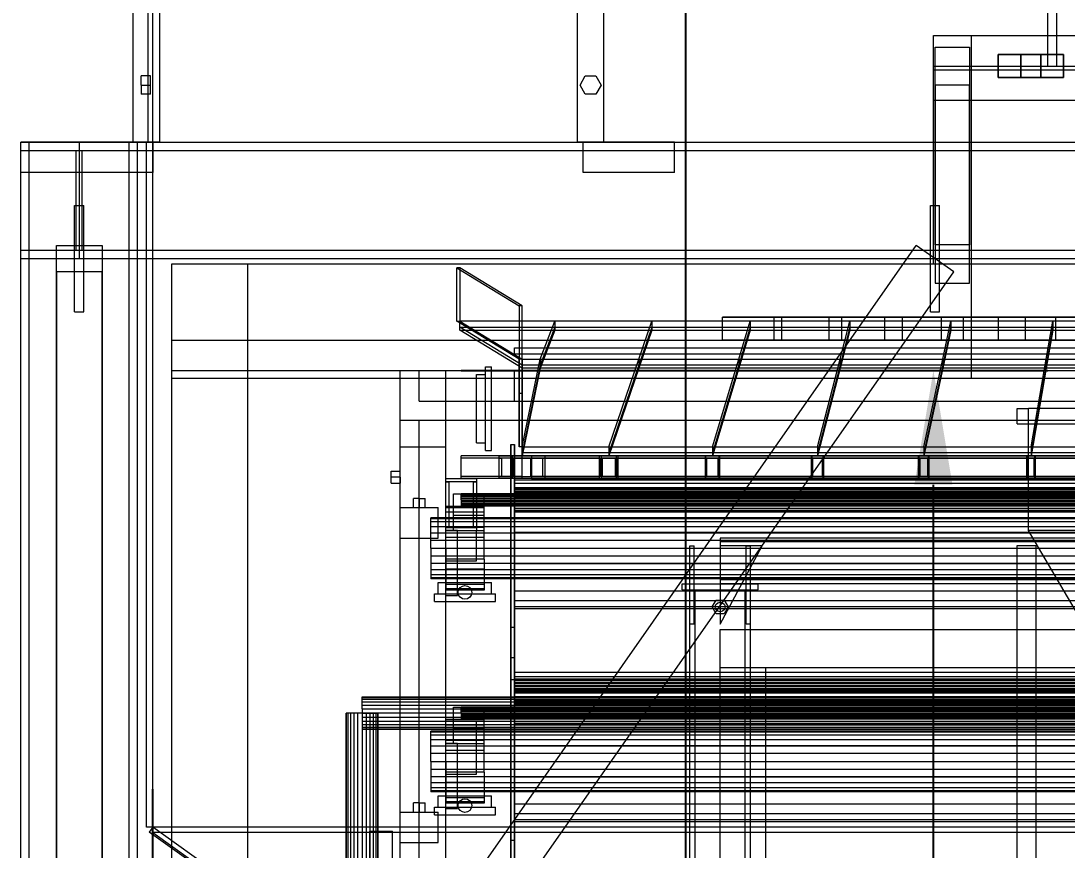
# Model space of a CAD drawing. Header units: millimetres. Extents: x -2500 to 58855, y -53268 to 6837.
# Drawn here: x -1898 to -525, y -33630 to -32541 of the extents above; entities that cross this region are included whole.
import ezdxf

# ---------------------------------------------------------------- set-up
doc = ezdxf.new("R2010")
doc.units = ezdxf.units.MM
for name, color, linetype, lineweight in [('COTAS_O', 1, 'Continuous', 0), ('COTAS_P', 1, 'Continuous', 0), ('frontal_C01', 7, 'Continuous', 0), ('frontal_mezcladora', 7, 'Continuous', 0), ('frontal_secador', 7, 'Continuous', 0), ('frontal_tolva', 7, 'Continuous', 0)]:
    doc.layers.add(name, color=color, linetype=linetype, lineweight=lineweight)
doc.dimstyles.new('R19_100', dxfattribs={"dimtxt": 250, "dimasz": 150, "dimexe": 150, "dimexo": 80, "dimgap": 100, "dimtad": 1, "dimtih": 1, "dimtoh": 1, "dimdsep": 46, "dimcen": 0.09, "dimadec": 0, "dimazin": 0, "dimtfac": 1, "dimtdec": 4, "dimtofl": 0, "dimtmove": 0, "dimatfit": 3, "dimfxl": 1, "dimtolj": 1, "dimtzin": 0, "dimarcsym": 0})

# ---------------------------------------------------------------- blocks, each defined once
blk = doc.blocks.new('*D38')
at = {"layer": 'COTAS_O', "color": 0, "lineweight": -2, "transparency": 16777216}
for p, q in [((-1645, -31700), (-875, -31700)), ((-1025, -34250), (-1025, -31850)), ((-1645, -34400), (-875, -34400))]:
    blk.add_line(p, q, dxfattribs=at)
at = {"layer": 'COTAS_O', "color": 0, "transparency": 16777216}
for points in [[(-1050, -31850), (-1000, -31850), (-1025, -31700)], [(-1050, -34250), (-1000, -34250), (-1025, -34400)]]:
    blk.add_solid(points, dxfattribs=at)
at = {"layer": 'Defpoints', "color": 0, "transparency": 16777216}
for p in [(-1725, -31700), (-1025, -31700), (-1725, -34400)]:
    blk.add_point(p, dxfattribs=at)
blk = doc.blocks.new('*D39')
at = {"layer": 'COTAS_O', "color": 0, "lineweight": -2, "transparency": 16777216}
for p, q in [((-1725, -34320), (-1725, -33550)), ((1725, -34320), (1725, -33550)), ((-1575, -33700), (1575, -33700))]:
    blk.add_line(p, q, dxfattribs=at)
at = {"layer": 'COTAS_O', "color": 0, "transparency": 16777216}
for points in [[(-1575, -33675), (-1575, -33725), (-1725, -33700)], [(1575, -33675), (1575, -33725), (1725, -33700)]]:
    blk.add_solid(points, dxfattribs=at)
at = {"layer": 'Defpoints', "color": 0, "transparency": 16777216}
for p in [(1725, -33700), (-1725, -34400), (1725, -34400)]:
    blk.add_point(p, dxfattribs=at)
blk = doc.blocks.new('*D46')
at = {"layer": 'COTAS_P', "color": 0, "lineweight": -2, "transparency": 16777216}
for p, q in [((-1320, -33000), (-550, -33000)), ((-700, -35850), (-700, -33150)), ((-1320, -36000), (-550, -36000))]:
    blk.add_line(p, q, dxfattribs=at)
at = {"layer": 'COTAS_P', "color": 0, "transparency": 16777216}
for points in [[(-725, -33150), (-675, -33150), (-700, -33000)], [(-725, -35850), (-675, -35850), (-700, -36000)]]:
    blk.add_solid(points, dxfattribs=at)
at = {"layer": 'Defpoints', "color": 0, "transparency": 16777216}
for p in [(-1400, -33000), (-700, -33000), (-1400, -36000)]:
    blk.add_point(p, dxfattribs=at)

msp = doc.modelspace()

# ---------------------------------------------------------------- linework, layer by layer
at = {"layer": 'frontal_C01'}
for p, q in [((-980, -33220.062), (-980, -33225.062)), ((980, -33220.062), (-980, -33220.062)), ((-1020, -33333.062), (-1020, -33230.062)), ((-1020, -33230.062), (-1014, -33230.062)), ((-1014, -33333.062), (-1014, -33230.062)), ((980, -33225.062), (-980, -33225.062)), ((-980, -33225.062), (-980, -33275.062)), ((-980, -33333.062), (-925, -33230.062)), ((-925, -33230.062), (-980, -33230.062)), ((-980, -33230.062), (-980, -33333.062)), ((-946, -33333.062), (-946, -33230.062)), ((-946, -33230.062), (-940, -33230.062)), ((-940, -33333.062), (-940, -33230.062)), ((-980, -33275.062), (-980, -33280.062)), ((980, -33275.062), (-980, -33275.062)), ((-1030, -33280.062), (-930, -33280.062)), ((-1030, -33288.062), (-1030, -33280.062)), ((-1030, -33288.062), (-930, -33288.062)), ((-1020, -33288.062), (-1013, -33288.062)), ((-1020, -35975), (-1020, -33288.062)), ((-1013, -35975), (-1013, -33288.062)), ((-1013, -33288.062), (-947, -33288.062)), ((980, -33280.062), (-980, -33280.062)), ((-947, -33288.062), (-940, -33288.062)), ((-947, -35975), (-947, -33288.062)), ((-940, -35975), (-940, -33288.062)), ((-930, -33288.062), (-930, -33280.062)), ((-990.4, -33310.562), (-985.2, -33301.555)), ((-985.543, -33307.362), (-983.2, -33305.019)), ((-985.2, -33301.555), (-974.8, -33301.555)), ((-983.2, -33305.019), (-980, -33304.162)), ((-980, -33304.162), (-976.8, -33305.019)), ((-976.8, -33305.019), (-974.457, -33307.362)), ((-974.8, -33301.555), (-969.6, -33310.562)), ((-985.2, -33319.568), (-990.4, -33310.562)), ((-986.4, -33310.562), (-985.543, -33307.362)), ((-985.543, -33313.762), (-986.4, -33310.562)), ((-983.2, -33316.104), (-985.543, -33313.762)), ((-974.8, -33319.568), (-985.2, -33319.568)), ((-980, -33316.962), (-983.2, -33316.104)), ((-976.8, -33316.104), (-980, -33316.962)), ((-974.457, -33313.762), (-976.8, -33316.104)), ((-969.6, -33310.562), (-974.8, -33319.568)), ((-974.457, -33307.362), (-973.6, -33310.562)), ((-973.6, -33310.562), (-974.457, -33313.762)), ((-1014, -33333.062), (-1020, -33333.062)), ((-940, -33333.062), (-946, -33333.062))]:
    msp.add_line(p, q, dxfattribs=at)
at = {"layer": 'frontal_mezcladora'}
for p, q in [((-590, -33050), (-575, -33050)), ((-590, -33070), (-590, -33050)), ((-575, -33210), (-575, -33050)), ((575, -33050), (-575, -33050)), ((-575, -33070), (-575, -33050)), ((-590, -33070), (-575, -33070)), ((-575, -33070), (575, -33070)), ((-300, -33680), (-575, -33210)), ((575, -33210), (-575, -33210)), ((-590, -33230), (-565, -33230)), ((-590, -33730), (-590, -33230)), ((-565, -33730), (-565, -33230)), ((-980, -33340), (-80, -33340)), ((-980, -33390), (-980, -33340)), ((-980, -33390), (-920, -33390)), ((-980, -35980), (-980, -33390)), ((-980, -33390), (-80, -33390)), ((-920, -35980), (-920, -33390)), ((-1450, -33429.522), (-1450, -33428.8)), ((-1450, -33428.8), (-160, -33428.8)), ((-1450, -33431.64), (-1450, -33429.522)), ((-1450, -33429.522), (-160, -33429.522)), ((-1450, -33435.009), (-1450, -33431.64)), ((-1450, -33431.64), (-160, -33431.64)), ((-1450, -33439.4), (-1450, -33435.009)), ((-1450, -33435.009), (-160, -33435.009)), ((-1450, -33444.513), (-1450, -33439.4)), ((-1450, -33439.4), (-160, -33439.4)), ((-1470.478, -33450), (-1471.2, -33450)), ((-1471.2, -34900), (-1471.2, -33450)), ((-1468.36, -33450), (-1470.478, -33450)), ((-1470.478, -34900), (-1470.478, -33450)), ((-1464.991, -33450), (-1468.36, -33450)), ((-1468.36, -34900), (-1468.36, -33450)), ((-1460.6, -33450), (-1464.991, -33450)), ((-1464.991, -34900), (-1464.991, -33450)), ((-1455.487, -33450), (-1460.6, -33450)), ((-1460.6, -34900), (-1460.6, -33450)), ((-1450, -33450), (-1455.487, -33450)), ((-1455.487, -34900), (-1455.487, -33450)), ((-1450, -33444.513), (-1450, -33450)), ((-1450, -33444.513), (-160, -33444.513)), ((-1450, -33450), (-1444.513, -33450)), ((-1450, -33450), (-1450, -34900)), ((-1450, -33450), (-1450, -33455.487)), ((-160, -33450), (-1450, -33450)), ((-1450, -33455.487), (-1450, -33460.6)), ((-1450, -33455.487), (-160, -33455.487)), ((-1444.513, -33450), (-1439.4, -33450)), ((-1444.513, -34900), (-1444.513, -33450)), ((-1439.4, -33450), (-1435.009, -33450)), ((-1439.4, -34900), (-1439.4, -33450)), ((-1435.009, -33450), (-1431.64, -33450)), ((-1435.009, -34900), (-1435.009, -33450)), ((-1431.64, -33450), (-1429.522, -33450)), ((-1431.64, -34900), (-1431.64, -33450)), ((-1429.522, -33450), (-1428.8, -33450)), ((-1429.522, -34900), (-1429.522, -33450)), ((-1428.8, -34900), (-1428.8, -33450)), ((-1450, -33460.6), (-1450, -33464.991)), ((-1450, -33460.6), (-160, -33460.6)), ((-1450, -33464.991), (-1450, -33468.36)), ((-1450, -33464.991), (-160, -33464.991)), ((-1450, -33468.36), (-1450, -33470.478)), ((-1450, -33468.36), (-160, -33468.36)), ((-1450, -33470.478), (-1450, -33471.2)), ((-1450, -33470.478), (-160, -33470.478)), ((-1450, -33471.2), (-160, -33471.2))]:
    msp.add_line(p, q, dxfattribs=at)
at = {"layer": 'frontal_secador'}
for p, q in [((-550, -32600), (-550, -32290)), ((-538, -32600), (-538, -32290)), ((-700, -32560), (-650, -32560)), ((-700, -32860), (-700, -32560)), ((-700, -32560), (-90, -32560)), ((-700, -32600), (-700, -32560)), ((-650, -32860), (-650, -32560)), ((-697.5, -32835), (-697.5, -32575)), ((-697.5, -32575), (-652.5, -32575)), ((-697.5, -32625), (-697.5, -32575)), ((-652.5, -32575), (-652.5, -32835)), ((-652.5, -32575), (-652.5, -32625)), ((-614.944, -32585), (-558.944, -32585)), ((-585.056, -32585), (-614.944, -32585)), ((-614.944, -32585), (-614.944, -32615)), ((-558.934, -32585), (-614.934, -32585)), ((-614.934, -32585), (-585.066, -32585)), ((-614.934, -32615), (-614.934, -32585)), ((-585.066, -32585), (-529.066, -32585)), ((-585.066, -32585), (-585.066, -32615)), ((-529.056, -32585), (-585.056, -32585)), ((-585.056, -32615), (-585.056, -32585)), ((-558.944, -32585), (-529.056, -32585)), ((-558.944, -32615), (-558.944, -32585)), ((-529.066, -32585), (-558.934, -32585)), ((-558.934, -32585), (-558.934, -32615)), ((-529.066, -32615), (-529.066, -32585)), ((-529.056, -32585), (-529.056, -32615)), ((-700, -32600), (-90, -32600)), ((-700, -32605), (-90, -32605)), ((-700, -32645), (-700, -32605)), ((-550, -32600), (-538, -32600)), ((-614.944, -32615), (-585.056, -32615)), ((-558.944, -32615), (-614.944, -32615)), ((-585.066, -32615), (-614.934, -32615)), ((-614.934, -32615), (-558.934, -32615)), ((-529.066, -32615), (-585.066, -32615)), ((-585.056, -32615), (-529.056, -32615)), ((-529.056, -32615), (-558.944, -32615)), ((-558.934, -32615), (-529.066, -32615)), ((-652.5, -32625), (-697.5, -32625)), ((-697.5, -32625), (-697.5, -32885)), ((-652.5, -32885), (-652.5, -32625)), ((-700, -32645), (-90, -32645)), ((-652.5, -32835), (-697.5, -32835)), ((-697.5, -32835), (-697.5, -32885)), ((-652.5, -32885), (-652.5, -32835)), ((-1700, -32860), (-1600, -32860)), ((-1700, -33010), (-1700, -32860)), ((-1700, -32860), (-650, -32860)), ((-1700, -32860), (1700, -32860)), ((-1600, -33010), (-1600, -32860)), ((-1325.902, -32865), (-1244, -32915)), ((-1325.902, -32935), (-1325.902, -32865)), ((-1321.902, -32865), (-1325.902, -32865)), ((-1240, -32915), (-1321.902, -32865)), ((-1321.902, -32865), (-1321.902, -32935)), ((-700, -32860), (-650, -32860)), ((-650, -33010), (-650, -32860)), ((-697.5, -32885), (-652.5, -32885)), ((-1244, -32915), (-1244, -32985)), ((-1240, -32915), (-1244, -32915)), ((-1244, -32915), (-1244, -33030)), ((-1240, -32985), (-1240, -32915)), ((-1240, -33030), (-1240, -32915)), ((-1244, -32985), (-1325.902, -32935)), ((-1325.902, -32935), (-1321.902, -32935)), ((-1321.902, -32935), (-1240, -32985)), ((-1196.99, -32935), (-1321.902, -32935)), ((-1321.902, -32943), (-1321.902, -32935)), ((-1216.124, -32985), (-1196.99, -32935)), ((-1196.99, -32935), (-1196.99, -32943)), ((-1069.8, -32935), (-1196.99, -32935)), ((-1086.901, -32985), (-1069.8, -32935)), ((-1069.8, -32935), (-1069.8, -32943)), ((-940.574, -32935), (-1069.8, -32935)), ((-909.502, -32930), (-976.931, -32930)), ((-976.931, -32930), (-899.074, -32930)), ((-976.931, -32960), (-976.931, -32930)), ((-955.609, -32985), (-940.574, -32935)), ((-940.574, -32935), (-940.574, -32943)), ((-809.557, -32935), (-940.574, -32935)), ((-837.019, -32930), (-909.502, -32930)), ((-909.502, -32930), (-909.502, -32960)), ((-899.074, -32930), (-837.019, -32930)), ((-899.074, -32960), (-899.074, -32930)), ((-899.074, -32930), (-820.297, -32930)), ((-837.019, -32960), (-837.019, -32930)), ((-763.679, -32930), (-837.019, -32930)), ((-822.497, -32985), (-809.557, -32935)), ((-820.297, -32930), (-763.679, -32930)), ((-820.297, -32960), (-820.297, -32930)), ((-820.297, -32930), (-740.68, -32930)), ((-809.557, -32935), (-809.557, -32943)), ((-676.998, -32935), (-809.557, -32935)), ((-763.679, -32960), (-763.679, -32930)), ((-689.557, -32930), (-763.679, -32930)), ((-740.68, -32930), (-689.557, -32930)), ((-740.68, -32960), (-740.68, -32930)), ((-740.68, -32930), (-660.304, -32930)), ((-689.557, -32960), (-689.557, -32930)), ((-614.729, -32930), (-689.557, -32930)), ((-687.82, -32985), (-676.998, -32935)), ((-676.998, -32935), (-676.998, -32943)), ((-543.152, -32935), (-676.998, -32935)), ((-660.304, -32930), (-614.729, -32930)), ((-660.304, -32960), (-660.304, -32930)), ((-660.304, -32930), (-579.253, -32930)), ((-614.729, -32960), (-614.729, -32930)), ((-539.272, -32930), (-614.729, -32930)), ((-579.253, -32930), (-539.272, -32930)), ((-579.253, -32960), (-579.253, -32930)), ((-579.253, -32930), (-497.608, -32930)), ((-551.834, -32985), (-543.152, -32935)), ((-543.152, -32935), (-543.152, -32943)), ((-408.271, -32935), (-543.152, -32935)), ((-539.272, -32960), (-539.272, -32930)), ((-463.263, -32930), (-539.272, -32930)), ((-1240, -32993), (-1321.902, -32943)), ((-1321.902, -32943), (-1196.99, -32943)), ((-1321.902, -32947), (-1321.902, -32943)), ((-1240, -32997), (-1321.902, -32947)), ((-1321.902, -32947), (-1196.99, -32947)), ((-1196.99, -32943), (-1216.124, -32993)), ((-1196.99, -32947), (-1216.124, -32997)), ((-1196.99, -32943), (-1196.99, -32947)), ((-1196.99, -32943), (-1069.8, -32943)), ((-1196.99, -32947), (-1069.8, -32947)), ((-1069.8, -32943), (-1086.901, -32993)), ((-1069.8, -32947), (-1086.901, -32997)), ((-1069.8, -32943), (-1069.8, -32947)), ((-1069.8, -32943), (-940.574, -32943)), ((-1069.8, -32947), (-940.574, -32947)), ((-940.574, -32943), (-955.609, -32993)), ((-940.574, -32947), (-955.609, -32997)), ((-940.574, -32943), (-940.574, -32947)), ((-940.574, -32943), (-809.557, -32943)), ((-940.574, -32947), (-809.557, -32947)), ((-809.557, -32943), (-822.497, -32993)), ((-809.557, -32947), (-822.497, -32997)), ((-809.557, -32943), (-809.557, -32947)), ((-809.557, -32943), (-676.998, -32943)), ((-809.557, -32947), (-676.998, -32947)), ((-676.998, -32943), (-687.82, -32993)), ((-676.998, -32947), (-687.82, -32997)), ((-676.998, -32943), (-676.998, -32947)), ((-676.998, -32943), (-543.152, -32943)), ((-676.998, -32947), (-543.152, -32947)), ((-543.152, -32943), (-551.834, -32993)), ((-543.152, -32947), (-551.834, -32997)), ((-543.152, -32943), (-543.152, -32947)), ((-543.152, -32943), (-408.271, -32943)), ((-543.152, -32947), (-408.271, -32947)), ((-1700, -32960), (1700, -32960)), ((-1700, -33000), (-1700, -32960)), ((-899.074, -32960), (-976.931, -32960)), ((-976.931, -32960), (-909.502, -32960)), ((-909.502, -32960), (-837.019, -32960)), ((-837.019, -32960), (-899.074, -32960)), ((-820.297, -32960), (-899.074, -32960)), ((-837.019, -32960), (-763.679, -32960)), ((-763.679, -32960), (-820.297, -32960)), ((-740.68, -32960), (-820.297, -32960)), ((-763.679, -32960), (-689.557, -32960)), ((-689.557, -32960), (-740.68, -32960)), ((-660.304, -32960), (-740.68, -32960)), ((-689.557, -32960), (-614.729, -32960)), ((-614.729, -32960), (-660.304, -32960)), ((-579.253, -32960), (-660.304, -32960)), ((-614.729, -32960), (-539.272, -32960)), ((-539.272, -32960), (-579.253, -32960)), ((-497.608, -32960), (-579.253, -32960)), ((-539.272, -32960), (-463.263, -32960)), ((-1250, -32970), (1250, -32970)), ((-1250, -32978), (-1250, -32970)), ((-1250, -32978), (1250, -32978)), ((-1240, -32985), (-1244, -32985)), ((-1244, -33100), (-1244, -32985)), ((-1240, -32985), (-1216.124, -32985)), ((-1240, -32985), (-1240, -32993)), ((-1240, -32985), (-1240, -33100)), ((-1240, -33100), (-1216.124, -32985)), ((-1216.124, -32985), (-1216.124, -32993)), ((-1216.124, -32985), (-1086.901, -32985)), ((-1126.233, -33100), (-1086.901, -32985)), ((-1086.901, -32985), (-1086.901, -32993)), ((-1086.901, -32985), (-955.609, -32985)), ((-990.19, -33100), (-955.609, -32985)), ((-955.609, -32985), (-955.609, -32993)), ((-955.609, -32985), (-822.497, -32985)), ((-852.262, -33100), (-822.497, -32985)), ((-822.497, -32985), (-822.497, -32993)), ((-822.497, -32985), (-687.82, -32985)), ((-712.711, -33100), (-687.82, -32985)), ((-687.82, -32985), (-687.82, -32993)), ((-687.82, -32985), (-551.834, -32985)), ((-571.804, -33100), (-551.834, -32985)), ((-551.834, -32985), (-551.834, -32993)), ((-551.834, -32985), (-414.797, -32985)), ((-1700, -33000), (1700, -33000)), ((-1400, -33000), (-1340, -33000)), ((-1400, -33100), (-1400, -33000)), ((-1375, -33000), (1375, -33000)), ((-1375, -33040), (-1375, -33000)), ((-1375, -33000), (-1250, -33000)), ((-1340, -33100), (-1340, -33000)), ((-1288, -32995), (-1280, -32995)), ((-1288, -33105), (-1288, -32995)), ((-1280, -33105), (-1280, -32995)), ((-1250, -33040), (-1250, -33000)), ((-1216.124, -32993), (-1240, -32993)), ((-1240, -32993), (-1240, -32997)), ((-1216.124, -32993), (-1240, -33108)), ((-1240, -33108), (-1240, -32993)), ((-1216.124, -32997), (-1240, -32997)), ((-1216.124, -32997), (-1240, -33112)), ((-1240, -33112), (-1240, -32997)), ((-1216.124, -32993), (-1216.124, -32997)), ((-1086.901, -32993), (-1216.124, -32993)), ((-1086.901, -32997), (-1216.124, -32997)), ((-1086.901, -32993), (-1126.233, -33108)), ((-1086.901, -32997), (-1126.233, -33112)), ((-1086.901, -32993), (-1086.901, -32997)), ((-955.609, -32993), (-1086.901, -32993)), ((-955.609, -32997), (-1086.901, -32997)), ((-955.609, -32993), (-990.19, -33108)), ((-955.609, -32997), (-990.19, -33112)), ((-955.609, -32993), (-955.609, -32997)), ((-822.497, -32993), (-955.609, -32993)), ((-822.497, -32997), (-955.609, -32997)), ((-822.497, -32993), (-852.262, -33108)), ((-822.497, -32997), (-852.262, -33112)), ((-822.497, -32993), (-822.497, -32997)), ((-687.82, -32993), (-822.497, -32993)), ((-687.82, -32997), (-822.497, -32997)), ((-687.82, -32993), (-712.711, -33108)), ((-687.82, -32997), (-712.711, -33112)), ((-687.82, -32993), (-687.82, -32997)), ((-551.834, -32993), (-687.82, -32993)), ((-551.834, -32997), (-687.82, -32997)), ((-551.834, -32993), (-571.804, -33108)), ((-551.834, -32997), (-571.804, -33112)), ((-551.834, -32993), (-551.834, -32997)), ((-414.797, -32993), (-551.834, -32993)), ((-414.797, -32997), (-551.834, -32997)), ((-1700, -33010), (-1600, -33010)), ((-1700, -35975), (-1700, -33010)), ((-1700, -33010), (-650, -33010)), ((-1700, -33010), (1700, -33010)), ((-1600, -35975), (-1600, -33010)), ((-1300, -33005), (-1288, -33005)), ((-1300, -33095), (-1300, -33005)), ((-1288, -33095), (-1288, -33005)), ((-1244, -33030), (-1244, -33100)), ((-1240, -33030), (-1244, -33030)), ((-1240, -33100), (-1240, -33030)), ((-1375, -33040), (1375, -33040)), ((-1375, -33040), (-1250, -33040)), ((-1400, -33065), (-1375, -33065)), ((-1400, -35335), (-1400, -33065)), ((-1375, -35335), (-1375, -33065)), ((-1375, -33065), (1375, -33065)), ((-1375, -34825), (-1375, -33065)), ((-1400, -33100), (-1340, -33100)), ((-1400, -35350), (-1400, -33100)), ((-1340, -35350), (-1340, -33100)), ((-1300, -33095), (-1288, -33095)), ((-1255, -33337), (-1255, -33097)), ((-1255, -33097), (-1255, -33166)), ((-1255, -33097), (-1250, -33097)), ((-1250, -33097), (-1250, -33337)), ((-1250, -33166), (-1250, -33097)), ((-1240, -33100), (-1244, -33100)), ((-1240, -33100), (-1240, -33108)), ((-1240, -33100), (-1126.233, -33100)), ((-1126.233, -33100), (-1126.233, -33108)), ((-1126.233, -33100), (-990.19, -33100)), ((-990.19, -33100), (-990.19, -33108)), ((-990.19, -33100), (-852.262, -33100)), ((-852.262, -33100), (-852.262, -33108)), ((-852.262, -33100), (-712.711, -33100)), ((-712.711, -33100), (-712.711, -33108)), ((-712.711, -33100), (-571.804, -33100)), ((-571.804, -33100), (-571.804, -33108)), ((-571.804, -33100), (-429.808, -33100)), ((-1320, -33115), (-1320, -33112)), ((-1240, -33112), (-1320, -33112)), ((-1288, -33105), (-1280, -33105)), ((-1270, -33115), (-1270, -33112)), ((-1270, -33112), (-1210, -33112)), ((-1252.485, -33115), (-1252.485, -33112)), ((-1252.485, -33112), (-1227.515, -33112)), ((-1252.485, -33112), (-1138.719, -33112)), ((-1240, -33108), (-1240, -33112)), ((-1126.233, -33108), (-1240, -33108)), ((-1126.233, -33112), (-1240, -33112)), ((-1240, -33115), (-1240, -33112)), ((-1227.515, -33112), (-1227.515, -33115)), ((-1227.515, -33112), (-1113.748, -33112)), ((-1210, -33112), (-1210, -33115)), ((-1113.748, -33112), (-1138.719, -33112)), ((-1138.719, -33112), (-1138.719, -33115)), ((-1135.877, -33115), (-1135.877, -33112)), ((-1135.877, -33112), (-1116.59, -33112)), ((-1135.877, -33112), (-999.833, -33112)), ((-1126.233, -33108), (-1126.233, -33112)), ((-990.19, -33108), (-1126.233, -33108)), ((-990.19, -33112), (-1126.233, -33112)), ((-1116.59, -33112), (-1116.59, -33115)), ((-1116.59, -33112), (-980.547, -33112)), ((-1113.748, -33115), (-1113.748, -33112)), ((-980.547, -33112), (-999.833, -33112)), ((-999.833, -33112), (-999.833, -33115)), ((-998.585, -33115), (-998.585, -33112)), ((-998.585, -33112), (-981.795, -33112)), ((-998.585, -33112), (-860.657, -33112)), ((-990.19, -33108), (-990.19, -33112)), ((-852.262, -33108), (-990.19, -33108)), ((-852.262, -33112), (-990.19, -33112)), ((-981.795, -33112), (-981.795, -33115)), ((-981.795, -33112), (-843.867, -33112)), ((-980.547, -33115), (-980.547, -33112)), ((-843.867, -33112), (-860.657, -33112)), ((-860.657, -33112), (-860.657, -33115)), ((-859.392, -33115), (-859.392, -33112)), ((-859.392, -33112), (-845.131, -33112)), ((-859.392, -33112), (-719.842, -33112)), ((-852.262, -33108), (-852.262, -33112)), ((-712.711, -33108), (-852.262, -33108)), ((-712.711, -33112), (-852.262, -33112)), ((-845.131, -33112), (-845.131, -33115)), ((-845.131, -33112), (-705.58, -33112)), ((-843.867, -33115), (-843.867, -33112)), ((-705.58, -33112), (-719.842, -33112)), ((-719.842, -33112), (-719.842, -33115)), ((-718.564, -33115), (-718.564, -33112)), ((-718.564, -33112), (-706.858, -33112)), ((-718.564, -33112), (-577.656, -33112)), ((-712.711, -33108), (-712.711, -33112)), ((-571.804, -33108), (-712.711, -33108)), ((-571.804, -33112), (-712.711, -33112)), ((-706.858, -33112), (-706.858, -33115)), ((-706.858, -33112), (-565.951, -33112)), ((-705.58, -33115), (-705.58, -33112)), ((-565.951, -33112), (-577.656, -33112)), ((-577.656, -33112), (-577.656, -33115)), ((-576.367, -33115), (-576.367, -33112)), ((-576.367, -33112), (-567.24, -33112)), ((-576.367, -33112), (-434.372, -33112)), ((-571.804, -33108), (-571.804, -33112)), ((-429.808, -33108), (-571.804, -33108)), ((-429.808, -33112), (-571.804, -33112)), ((-567.24, -33112), (-567.24, -33115)), ((-567.24, -33112), (-425.244, -33112)), ((-565.951, -33115), (-565.951, -33112)), ((-1240, -33115), (-1320, -33115)), ((-1320, -33139), (-1320, -33115)), ((-1210, -33115), (-1270, -33115)), ((-1270, -33139), (-1270, -33115)), ((-1270, -33115), (-1267, -33115)), ((-1267, -33115), (-1267, -33139)), ((-1227.515, -33115), (-1252.485, -33115)), ((-1138.719, -33115), (-1252.485, -33115)), ((-1252.485, -33139), (-1252.485, -33115)), ((-1252.485, -33115), (-1251.237, -33115)), ((-1251.237, -33115), (-1251.237, -33139)), ((-1251.237, -33115), (-1137.47, -33115)), ((-1240, -33139), (-1240, -33115)), ((-1228.763, -33139), (-1228.763, -33115)), ((-1228.763, -33115), (-1227.515, -33115)), ((-1228.763, -33115), (-1114.997, -33115)), ((-1227.515, -33115), (-1113.748, -33115)), ((-1227.515, -33115), (-1227.515, -33139)), ((-1213, -33139), (-1213, -33115)), ((-1213, -33115), (-1210, -33115)), ((-1210, -33115), (-1210, -33139)), ((-1138.719, -33115), (-1113.748, -33115)), ((-1137.47, -33115), (-1138.719, -33115)), ((-1138.719, -33115), (-1138.719, -33139)), ((-1137.47, -33139), (-1137.47, -33115)), ((-1116.59, -33115), (-1135.877, -33115)), ((-999.833, -33115), (-1135.877, -33115)), ((-1135.877, -33139), (-1135.877, -33115)), ((-1135.877, -33115), (-1134.912, -33115)), ((-1134.912, -33115), (-1134.912, -33139)), ((-1134.912, -33115), (-998.869, -33115)), ((-1117.555, -33139), (-1117.555, -33115)), ((-1117.555, -33115), (-1116.59, -33115)), ((-1117.555, -33115), (-981.511, -33115)), ((-1116.59, -33115), (-980.547, -33115)), ((-1116.59, -33115), (-1116.59, -33139)), ((-1113.748, -33115), (-1114.997, -33115)), ((-1114.997, -33115), (-1114.997, -33139)), ((-1113.748, -33139), (-1113.748, -33115)), ((-999.833, -33115), (-980.547, -33115)), ((-998.869, -33115), (-999.833, -33115)), ((-999.833, -33115), (-999.833, -33139)), ((-998.869, -33139), (-998.869, -33115)), ((-981.795, -33115), (-998.585, -33115)), ((-860.657, -33115), (-998.585, -33115)), ((-998.585, -33139), (-998.585, -33115)), ((-998.585, -33115), (-997.745, -33115)), ((-997.745, -33115), (-997.745, -33139)), ((-997.745, -33115), (-859.817, -33115)), ((-982.635, -33139), (-982.635, -33115)), ((-982.635, -33115), (-981.795, -33115)), ((-982.635, -33115), (-844.706, -33115)), ((-981.795, -33115), (-843.867, -33115)), ((-981.795, -33115), (-981.795, -33139)), ((-980.547, -33115), (-981.511, -33115)), ((-981.511, -33115), (-981.511, -33139)), ((-980.547, -33139), (-980.547, -33115)), ((-860.657, -33115), (-843.867, -33115)), ((-859.817, -33115), (-860.657, -33115)), ((-860.657, -33115), (-860.657, -33139)), ((-859.817, -33139), (-859.817, -33115)), ((-845.131, -33115), (-859.392, -33115)), ((-719.842, -33115), (-859.392, -33115)), ((-859.392, -33139), (-859.392, -33115)), ((-859.392, -33115), (-858.679, -33115)), ((-858.679, -33115), (-858.679, -33139)), ((-858.679, -33115), (-719.129, -33115)), ((-845.844, -33139), (-845.844, -33115)), ((-845.844, -33115), (-845.131, -33115)), ((-845.844, -33115), (-706.293, -33115)), ((-845.131, -33115), (-705.58, -33115)), ((-845.131, -33115), (-845.131, -33139)), ((-843.867, -33115), (-844.706, -33115)), ((-844.706, -33115), (-844.706, -33139)), ((-843.867, -33139), (-843.867, -33115)), ((-719.842, -33115), (-705.58, -33115)), ((-719.129, -33115), (-719.842, -33115)), ((-719.842, -33115), (-719.842, -33139)), ((-719.129, -33139), (-719.129, -33115)), ((-706.858, -33115), (-718.564, -33115)), ((-577.656, -33115), (-718.564, -33115)), ((-718.564, -33139), (-718.564, -33115)), ((-718.564, -33115), (-717.978, -33115)), ((-717.978, -33115), (-717.978, -33139)), ((-717.978, -33115), (-577.071, -33115)), ((-707.444, -33139), (-707.444, -33115)), ((-707.444, -33115), (-706.858, -33115)), ((-707.444, -33115), (-566.536, -33115)), ((-706.858, -33115), (-565.951, -33115)), ((-706.858, -33115), (-706.858, -33139)), ((-705.58, -33115), (-706.293, -33115)), ((-706.293, -33115), (-706.293, -33139)), ((-705.58, -33139), (-705.58, -33115)), ((-577.656, -33115), (-565.951, -33115)), ((-577.071, -33115), (-577.656, -33115)), ((-577.656, -33115), (-577.656, -33139)), ((-577.071, -33139), (-577.071, -33115)), ((-567.24, -33115), (-576.367, -33115)), ((-434.372, -33115), (-576.367, -33115)), ((-576.367, -33139), (-576.367, -33115)), ((-576.367, -33115), (-575.911, -33115)), ((-575.911, -33115), (-575.911, -33139)), ((-575.911, -33115), (-433.915, -33115)), ((-567.696, -33139), (-567.696, -33115)), ((-567.696, -33115), (-567.24, -33115)), ((-567.696, -33115), (-425.701, -33115)), ((-567.24, -33115), (-425.244, -33115)), ((-567.24, -33115), (-567.24, -33139)), ((-565.951, -33115), (-566.536, -33115)), ((-566.536, -33115), (-566.536, -33139)), ((-565.951, -33139), (-565.951, -33115)), ((-1412, -33140), (-1412, -33132.206)), ((-1412, -33132.206), (-1400, -33132.206)), ((-1412, -33147.794), (-1412, -33140)), ((-1400, -33140), (-1412, -33140)), ((-1400, -33140), (-1400, -33132.206)), ((-1400, -33140), (-1400, -33147.794)), ((-1320, -33142), (-1320, -33139)), ((-1240, -33139), (-1320, -33139)), ((-1270, -33142), (-1270, -33139)), ((-1270, -33139), (-1210, -33139)), ((-1267, -33139), (-1270, -33139)), ((-1252.485, -33142), (-1252.485, -33139)), ((-1252.485, -33139), (-1227.515, -33139)), ((-1252.485, -33139), (-1138.719, -33139)), ((-1251.237, -33139), (-1252.485, -33139)), ((-1251.237, -33139), (-1137.47, -33139)), ((-1240, -33142), (-1240, -33139)), ((-1227.515, -33139), (-1228.763, -33139)), ((-1114.997, -33139), (-1228.763, -33139)), ((-1227.515, -33139), (-1227.515, -33142)), ((-1227.515, -33139), (-1113.748, -33139)), ((-1210, -33139), (-1213, -33139)), ((-1210, -33139), (-1210, -33142)), ((-1113.748, -33139), (-1138.719, -33139)), ((-1138.719, -33139), (-1138.719, -33142)), ((-1138.719, -33139), (-1137.47, -33139)), ((-1135.877, -33142), (-1135.877, -33139)), ((-1135.877, -33139), (-1116.59, -33139)), ((-1135.877, -33139), (-999.833, -33139)), ((-1134.912, -33139), (-1135.877, -33139)), ((-1134.912, -33139), (-998.869, -33139)), ((-1116.59, -33139), (-1117.555, -33139)), ((-981.511, -33139), (-1117.555, -33139)), ((-1116.59, -33139), (-1116.59, -33142)), ((-1116.59, -33139), (-980.547, -33139)), ((-1114.997, -33139), (-1113.748, -33139)), ((-1113.748, -33142), (-1113.748, -33139)), ((-980.547, -33139), (-999.833, -33139)), ((-999.833, -33139), (-999.833, -33142)), ((-999.833, -33139), (-998.869, -33139)), ((-998.585, -33142), (-998.585, -33139)), ((-998.585, -33139), (-981.795, -33139)), ((-998.585, -33139), (-860.657, -33139)), ((-997.745, -33139), (-998.585, -33139)), ((-997.745, -33139), (-859.817, -33139)), ((-981.795, -33139), (-982.635, -33139)), ((-844.706, -33139), (-982.635, -33139)), ((-981.795, -33139), (-981.795, -33142)), ((-981.795, -33139), (-843.867, -33139)), ((-981.511, -33139), (-980.547, -33139)), ((-980.547, -33142), (-980.547, -33139)), ((-843.867, -33139), (-860.657, -33139)), ((-860.657, -33139), (-860.657, -33142)), ((-860.657, -33139), (-859.817, -33139)), ((-859.392, -33142), (-859.392, -33139)), ((-859.392, -33139), (-845.131, -33139)), ((-859.392, -33139), (-719.842, -33139)), ((-858.679, -33139), (-859.392, -33139)), ((-858.679, -33139), (-719.129, -33139)), ((-845.131, -33139), (-845.844, -33139)), ((-706.293, -33139), (-845.844, -33139)), ((-845.131, -33139), (-845.131, -33142)), ((-845.131, -33139), (-705.58, -33139)), ((-844.706, -33139), (-843.867, -33139)), ((-843.867, -33142), (-843.867, -33139)), ((-705.58, -33139), (-719.842, -33139)), ((-719.842, -33139), (-719.842, -33142)), ((-719.842, -33139), (-719.129, -33139)), ((-718.564, -33142), (-718.564, -33139)), ((-718.564, -33139), (-706.858, -33139)), ((-718.564, -33139), (-577.656, -33139)), ((-717.978, -33139), (-718.564, -33139)), ((-717.978, -33139), (-577.071, -33139)), ((-706.858, -33139), (-707.444, -33139)), ((-566.536, -33139), (-707.444, -33139)), ((-706.858, -33139), (-706.858, -33142)), ((-706.858, -33139), (-565.951, -33139)), ((-706.293, -33139), (-705.58, -33139)), ((-705.58, -33142), (-705.58, -33139)), ((-565.951, -33139), (-577.656, -33139)), ((-577.656, -33139), (-577.656, -33142)), ((-577.656, -33139), (-577.071, -33139)), ((-576.367, -33142), (-576.367, -33139)), ((-576.367, -33139), (-567.24, -33139)), ((-576.367, -33139), (-434.372, -33139)), ((-575.911, -33139), (-576.367, -33139)), ((-575.911, -33139), (-433.915, -33139)), ((-567.24, -33139), (-567.696, -33139)), ((-425.701, -33139), (-567.696, -33139)), ((-567.24, -33139), (-567.24, -33142)), ((-567.24, -33139), (-425.244, -33139)), ((-566.536, -33139), (-565.951, -33139)), ((-565.951, -33142), (-565.951, -33139)), ((-1412, -33147.794), (-1400, -33147.794)), ((-1340, -33146), (-1340, -33142)), ((-1340, -33142), (-1300, -33142)), ((-1300, -33146), (-1340, -33146)), ((-1340, -33206), (-1340, -33146)), ((-1340, -33146), (-1336, -33146)), ((-1336, -33146), (-1336, -33206)), ((-1240, -33142), (-1320, -33142)), ((-1304, -33206), (-1304, -33146)), ((-1304, -33146), (-1300, -33146)), ((-1300, -33142), (-1300, -33146)), ((-1300, -33146), (-1300, -33206)), ((-1210, -33142), (-1270, -33142)), ((-1227.515, -33142), (-1252.485, -33142)), ((-1138.719, -33142), (-1252.485, -33142)), ((-1250, -33144), (-1250, -33156)), ((1250, -33144), (-1250, -33144)), ((-1250, -33148), (-1250, -33144)), ((-1250, -33160), (-1250, -33148)), ((-1250, -33148), (1250, -33148)), ((-1250, -33156.709), (-1250, -33154)), ((1250, -33154), (-1250, -33154)), ((-1250, -33154.545), (-1250, -33154)), ((-1250, -33156.144), (-1250, -33154.545)), ((1250, -33154.545), (-1250, -33154.545)), ((-1227.515, -33142), (-1113.748, -33142)), ((-1138.719, -33142), (-1113.748, -33142)), ((-1116.59, -33142), (-1135.877, -33142)), ((-999.833, -33142), (-1135.877, -33142)), ((-1116.59, -33142), (-980.547, -33142)), ((-999.833, -33142), (-980.547, -33142)), ((-981.795, -33142), (-998.585, -33142)), ((-860.657, -33142), (-998.585, -33142)), ((-981.795, -33142), (-843.867, -33142)), ((-860.657, -33142), (-843.867, -33142)), ((-845.131, -33142), (-859.392, -33142)), ((-719.842, -33142), (-859.392, -33142)), ((-845.131, -33142), (-705.58, -33142)), ((-719.842, -33142), (-705.58, -33142)), ((-706.858, -33142), (-718.564, -33142)), ((-577.656, -33142), (-718.564, -33142)), ((-706.858, -33142), (-565.951, -33142)), ((-577.656, -33142), (-565.951, -33142)), ((-567.24, -33142), (-576.367, -33142)), ((-434.372, -33142), (-576.367, -33142)), ((-567.24, -33142), (-425.244, -33142)), ((-1375, -33168), (-1382.794, -33168)), ((-1382.794, -33180), (-1382.794, -33168)), ((-1375, -33168), (-1367.206, -33168)), ((-1375, -33168), (-1375, -33180)), ((-1367.206, -33180), (-1367.206, -33168)), ((-1330, -33162), (-1290, -33162)), ((-1330, -33190), (-1330, -33162)), ((-1320, -33162.273), (-1320, -33162)), ((1320, -33162), (-1320, -33162)), ((-1320, -33163.072), (-1320, -33162.273)), ((1320, -33162.273), (-1320, -33162.273)), ((-1320, -33164.343), (-1320, -33163.072)), ((1320, -33163.072), (-1320, -33163.072)), ((-1320, -33166), (-1320, -33164.343)), ((1320, -33164.343), (-1320, -33164.343)), ((-1320, -33167.929), (-1320, -33166)), ((1320, -33166), (-1320, -33166)), ((-1320, -33170), (-1320, -33167.929)), ((1320, -33167.929), (-1320, -33167.929)), ((-1290, -33190), (-1290, -33162)), ((-1255, -33166), (-1255, -33406)), ((-1250, -33166), (-1255, -33166)), ((-1250, -33156), (-1250, -33396)), ((1250, -33156), (-1250, -33156)), ((-1250, -33162), (-1250, -33156)), ((-1250, -33156), (-1250, -33160)), ((-1250, -33158.686), (-1250, -33156.144)), ((1250, -33156.144), (-1250, -33156.144)), ((-1250, -33164.651), (-1250, -33156.709)), ((1250, -33156.709), (-1250, -33156.709)), ((-1250, -33162), (-1250, -33158.686)), ((1250, -33158.686), (-1250, -33158.686)), ((1250, -33160), (-1250, -33160)), ((-1250, -33165.859), (-1250, -33162)), ((1250, -33162), (-1250, -33162)), ((-1250, -33162), (-1250, -33402)), ((-1250, -33166), (-1250, -33162)), ((-1250, -33177.285), (-1250, -33164.651)), ((1250, -33164.651), (-1250, -33164.651)), ((-1250, -33170), (-1250, -33165.859)), ((1250, -33165.859), (-1250, -33165.859)), ((-1250, -33406), (-1250, -33166)), ((-1250, -33166), (1250, -33166)), ((-1400, -33180), (-1350, -33180)), ((-1400, -33220), (-1400, -33180)), ((-1382.794, -33180), (-1375, -33180)), ((-1375, -33180), (-1367.206, -33180)), ((-1350, -33220), (-1350, -33180)), ((-1340, -33180.374), (-1340, -33178.5)), ((-1290, -33178.5), (-1340, -33178.5)), ((-1340, -33185.869), (-1340, -33180.374)), ((-1290, -33180.374), (-1340, -33180.374)), ((-1320, -33170), (-1320, -33172.071)), ((-1320, -33170), (1320, -33170)), ((-1320, -33172.071), (-1320, -33174)), ((1320, -33172.071), (-1320, -33172.071)), ((-1320, -33174), (-1320, -33175.657)), ((1320, -33174), (-1320, -33174)), ((-1320, -33175.657), (-1320, -33176.928)), ((1320, -33175.657), (-1320, -33175.657)), ((-1320, -33176.928), (-1320, -33177.727)), ((1320, -33176.928), (-1320, -33176.928)), ((-1320, -33177.727), (-1320, -33178)), ((1320, -33177.727), (-1320, -33177.727)), ((1320, -33178), (-1320, -33178)), ((-1290, -33180.374), (-1290, -33178.5)), ((-1290, -33185.869), (-1290, -33180.374)), ((-1250, -33170), (-1250, -33174.141)), ((-1250, -33170), (1250, -33170)), ((-1250, -33174.141), (-1250, -33178)), ((1250, -33174.141), (-1250, -33174.141)), ((-1250, -33193.75), (-1250, -33177.285)), ((1250, -33177.285), (-1250, -33177.285)), ((-1250, -33178), (-1250, -33181.314)), ((1250, -33178), (-1250, -33178)), ((-1250, -33181.314), (-1250, -33183.856)), ((1250, -33181.314), (-1250, -33181.314)), ((-1360, -33194.863), (-1360, -33193.5)), ((1360, -33193.5), (-1360, -33193.5)), ((-1360, -33198.859), (-1360, -33194.863)), ((1360, -33194.863), (-1360, -33194.863)), ((-1340, -33194.609), (-1340, -33185.869)), ((-1290, -33185.869), (-1340, -33185.869)), ((-1340, -33206), (-1340, -33194.609)), ((-1290, -33194.609), (-1340, -33194.609)), ((-1330, -33190), (-1290, -33190)), ((-1330, -33210), (-1330, -33190)), ((-1290, -33194.609), (-1290, -33185.869)), ((-1290, -33210), (-1290, -33190)), ((-1290, -33206), (-1290, -33194.609)), ((-1250, -33183.856), (-1250, -33185.455)), ((1250, -33183.856), (-1250, -33183.856)), ((-1250, -33185.455), (-1250, -33186)), ((1250, -33185.455), (-1250, -33185.455)), ((1250, -33186), (-1250, -33186)), ((-1250, -33212.924), (-1250, -33193.75)), ((1250, -33193.75), (-1250, -33193.75)), ((-1360, -33205.216), (-1360, -33198.859)), ((1360, -33198.859), (-1360, -33198.859)), ((-1360, -33213.5), (-1360, -33205.216)), ((1360, -33205.216), (-1360, -33205.216)), ((-1340, -33219.265), (-1340, -33206)), ((-1290, -33206), (-1340, -33206)), ((-1340, -33210), (-1340, -33206)), ((-1340, -33206), (-1300, -33206)), ((-1336, -33206), (-1340, -33206)), ((-1340, -33209.5), (-1325, -33209.5)), ((-1340, -33295.5), (-1340, -33209.5)), ((-1340, -33210), (-1300, -33210)), ((-1340, -33250), (-1340, -33210)), ((-1330, -33210), (-1290, -33210)), ((-1325, -33295.5), (-1325, -33209.5)), ((-1300, -33206), (-1304, -33206)), ((-1300, -33206), (-1300, -33210)), ((-1300, -33250), (-1300, -33210)), ((-1290, -33219.265), (-1290, -33206)), ((-1400, -33220), (-1350, -33220)), ((-1360, -33223.147), (-1360, -33213.5)), ((1360, -33213.5), (-1360, -33213.5)), ((-1360, -33233.5), (-1360, -33223.147)), ((1360, -33223.147), (-1360, -33223.147)), ((-1340, -33233.5), (-1340, -33219.265)), ((-1290, -33219.265), (-1340, -33219.265)), ((-1290, -33233.5), (-1290, -33219.265)), ((-1250, -33233.5), (-1250, -33212.924)), ((1250, -33212.924), (-1250, -33212.924)), ((-1360, -33233.5), (-1360, -33243.853)), ((-1360, -33233.5), (1360, -33233.5)), ((-1340, -33233.5), (-1340, -33247.735)), ((-1340, -33233.5), (-1290, -33233.5)), ((-1290, -33247.735), (-1290, -33233.5)), ((-1250, -33233.5), (-1250, -33254.076)), ((-1250, -33233.5), (1250, -33233.5)), ((-1360, -33243.853), (-1360, -33253.5)), ((1360, -33243.853), (-1360, -33243.853)), ((-1340, -33247.735), (-1340, -33261)), ((-1290, -33247.735), (-1340, -33247.735)), ((-1340, -33250), (-1300, -33250)), ((-1290, -33247.735), (-1290, -33261)), ((-1360, -33253.5), (-1360, -33261.784)), ((1360, -33253.5), (-1360, -33253.5)), ((-1360, -33261.784), (-1360, -33268.141)), ((1360, -33261.784), (-1360, -33261.784)), ((-1340, -33261), (-1340, -33272.391)), ((-1290, -33261), (-1340, -33261)), ((-1290, -33261), (-1290, -33272.391)), ((-1250, -33254.076), (-1250, -33273.25)), ((1250, -33254.076), (-1250, -33254.076)), ((-1360, -33268.141), (-1360, -33272.137)), ((1360, -33268.141), (-1360, -33268.141)), ((-1360, -33272.137), (-1360, -33273.5)), ((1360, -33272.137), (-1360, -33272.137)), ((1360, -33273.5), (-1360, -33273.5)), ((-1350, -33278.5), (-1280, -33278.5)), ((-1350, -33293.5), (-1350, -33278.5)), ((-1340, -33272.391), (-1340, -33281.131)), ((-1290, -33272.391), (-1340, -33272.391)), ((-1290, -33272.391), (-1290, -33281.131)), ((-1280, -33293.5), (-1280, -33278.5)), ((-1250, -33273.25), (-1250, -33289.715)), ((1250, -33273.25), (-1250, -33273.25)), ((-1340, -33281.131), (-1340, -33286.626)), ((-1290, -33281.131), (-1340, -33281.131)), ((-1340, -33286.626), (-1340, -33288.5)), ((-1290, -33286.626), (-1340, -33286.626)), ((-1290, -33288.5), (-1340, -33288.5)), ((-1324, -33291.5), (-1323.315, -33288.056)), ((-1323.315, -33294.944), (-1324, -33291.5)), ((-1323.315, -33288.056), (-1321.364, -33285.136)), ((-1321.364, -33285.136), (-1318.444, -33283.185)), ((-1318.444, -33283.185), (-1315, -33282.5)), ((-1315, -33282.5), (-1311.556, -33283.185)), ((-1311.556, -33283.185), (-1308.636, -33285.136)), ((-1308.636, -33285.136), (-1306.685, -33288.056)), ((-1306.685, -33288.056), (-1306, -33291.5)), ((-1306, -33291.5), (-1306.685, -33294.944)), ((-1290, -33281.131), (-1290, -33286.626)), ((-1290, -33286.626), (-1290, -33288.5)), ((-1250, -33289.715), (-1250, -33302.349)), ((1250, -33289.715), (-1250, -33289.715)), ((-1355, -33293.5), (-1275, -33293.5)), ((-1355, -33303.5), (-1355, -33293.5)), ((-1355, -33303.5), (-1275, -33303.5)), ((-1350, -33293.5), (-1280, -33293.5)), ((-1340, -33295.5), (-1325, -33295.5)), ((-1321.364, -33297.864), (-1323.315, -33294.944)), ((-1318.444, -33299.815), (-1321.364, -33297.864)), ((-1315, -33300.5), (-1318.444, -33299.815)), ((-1311.556, -33299.815), (-1315, -33300.5)), ((-1308.636, -33297.864), (-1311.556, -33299.815)), ((-1306.685, -33294.944), (-1308.636, -33297.864)), ((-1275, -33303.5), (-1275, -33293.5)), ((-1250, -33302.349), (-1250, -33310.291)), ((1250, -33302.349), (-1250, -33302.349)), ((-1250, -33310.291), (-1250, -33313)), ((1250, -33310.291), (-1250, -33310.291)), ((1250, -33313), (-1250, -33313)), ((-1255, -33406), (-1255, -33337)), ((-1255, -33337), (-1250, -33337)), ((-1250, -33337), (-1250, -33406)), ((-1255, -33617), (-1255, -33377)), ((-1255, -33377), (-1255, -33446)), ((-1255, -33377), (-1250, -33377)), ((-1250, -33377), (-1250, -33617)), ((-1250, -33446), (-1250, -33377)), ((-1250, -33396), (1250, -33396)), ((-1250, -33396), (-1250, -33402)), ((-1250, -33402), (1250, -33402)), ((-1250, -33402), (-1250, -33406)), ((-1250, -33402), (-1250, -33406.659)), ((-1250, -33405), (-1250, -33402)), ((-1255, -33406), (-1250, -33406)), ((-1250, -33409.659), (-1250, -33405)), ((-1250, -33405), (1250, -33405)), ((1250, -33406), (-1250, -33406)), ((-1250, -33406.659), (1250, -33406.659)), ((-1250, -33406.659), (-1250, -33409.659)), ((-1250, -33406.659), (-1250, -33411)), ((1250, -33409.659), (-1250, -33409.659)), ((-1250, -33414), (-1250, -33409.659)), ((-1250, -33411), (1250, -33411)), ((-1250, -33411), (-1250, -33414)), ((-1250, -33411), (-1250, -33414.728)), ((1250, -33414), (-1250, -33414)), ((-1250, -33417.728), (-1250, -33414)), ((-1250, -33414.728), (1250, -33414.728)), ((-1250, -33414.728), (-1250, -33417.728)), ((-1250, -33414.728), (-1250, -33417.588)), ((-1250, -33417.588), (1250, -33417.588)), ((-1250, -33417.588), (-1250, -33420.588)), ((-1250, -33417.588), (-1250, -33419.387)), ((1250, -33417.728), (-1250, -33417.728)), ((-1250, -33420.588), (-1250, -33417.728)), ((-1250, -33419.387), (1250, -33419.387)), ((-1250, -33419.387), (-1250, -33422.387)), ((-1250, -33419.387), (-1250, -33420)), ((-1250, -33420), (1250, -33420)), ((-1250, -33420), (-1250, -33423)), ((1250, -33420.588), (-1250, -33420.588)), ((-1250, -33422.387), (-1250, -33420.588)), ((1250, -33422.387), (-1250, -33422.387)), ((-1250, -33423), (-1250, -33422.387)), ((1250, -33423), (-1250, -33423)), ((-1250, -33424), (-1250, -33436)), ((1250, -33424), (-1250, -33424)), ((-1250, -33428), (-1250, -33424)), ((-1250, -33440), (-1250, -33428)), ((-1250, -33428), (1250, -33428)), ((-1330, -33442), (-1290, -33442)), ((-1330, -33470), (-1330, -33442)), ((-1320, -33442.273), (-1320, -33442)), ((1320, -33442), (-1320, -33442)), ((-1320, -33443.072), (-1320, -33442.273)), ((1320, -33442.273), (-1320, -33442.273)), ((-1320, -33444.343), (-1320, -33443.072)), ((1320, -33443.072), (-1320, -33443.072)), ((-1290, -33470), (-1290, -33442)), ((-1250, -33436.709), (-1250, -33434)), ((1250, -33434), (-1250, -33434)), ((-1250, -33434.545), (-1250, -33434)), ((-1250, -33436.144), (-1250, -33434.545)), ((1250, -33434.545), (-1250, -33434.545)), ((-1250, -33436), (-1250, -33676)), ((1250, -33436), (-1250, -33436)), ((-1250, -33442), (-1250, -33436)), ((-1250, -33436), (-1250, -33440)), ((-1250, -33438.686), (-1250, -33436.144)), ((1250, -33436.144), (-1250, -33436.144)), ((-1250, -33444.651), (-1250, -33436.709)), ((1250, -33436.709), (-1250, -33436.709)), ((-1250, -33442), (-1250, -33438.686)), ((1250, -33438.686), (-1250, -33438.686)), ((1250, -33440), (-1250, -33440)), ((-1250, -33445.859), (-1250, -33442)), ((1250, -33442), (-1250, -33442)), ((-1250, -33442), (-1250, -33682)), ((-1250, -33446), (-1250, -33442)), ((-1320, -33446), (-1320, -33444.343)), ((1320, -33444.343), (-1320, -33444.343)), ((-1320, -33447.929), (-1320, -33446)), ((1320, -33446), (-1320, -33446)), ((-1320, -33450), (-1320, -33447.929)), ((1320, -33447.929), (-1320, -33447.929)), ((-1320, -33450), (-1320, -33452.071)), ((-1320, -33450), (1320, -33450)), ((-1320, -33452.071), (-1320, -33454)), ((1320, -33452.071), (-1320, -33452.071)), ((-1320, -33454), (-1320, -33455.657)), ((1320, -33454), (-1320, -33454)), ((-1320, -33455.657), (-1320, -33456.928)), ((1320, -33455.657), (-1320, -33455.657)), ((-1320, -33456.928), (-1320, -33457.727)), ((1320, -33456.928), (-1320, -33456.928)), ((-1320, -33457.727), (-1320, -33458)), ((1320, -33457.727), (-1320, -33457.727)), ((-1255, -33446), (-1255, -33686)), ((-1250, -33446), (-1255, -33446)), ((-1250, -33457.285), (-1250, -33444.651)), ((1250, -33444.651), (-1250, -33444.651)), ((-1250, -33450), (-1250, -33445.859)), ((1250, -33445.859), (-1250, -33445.859)), ((-1250, -33686), (-1250, -33446)), ((-1250, -33446), (1250, -33446)), ((-1250, -33450), (-1250, -33454.141)), ((-1250, -33450), (1250, -33450)), ((-1250, -33454.141), (-1250, -33458)), ((1250, -33454.141), (-1250, -33454.141)), ((-1250, -33473.75), (-1250, -33457.285)), ((1250, -33457.285), (-1250, -33457.285)), ((-1340, -33460.374), (-1340, -33458.5)), ((-1290, -33458.5), (-1340, -33458.5)), ((-1340, -33460), (-1300, -33460)), ((-1340, -33490), (-1340, -33460)), ((-1340, -33465.869), (-1340, -33460.374)), ((-1290, -33460.374), (-1340, -33460.374)), ((-1340, -33474.609), (-1340, -33465.869)), ((-1290, -33465.869), (-1340, -33465.869)), ((-1330, -33470), (-1290, -33470)), ((-1330, -33490), (-1330, -33470)), ((1320, -33458), (-1320, -33458)), ((-1300, -33490), (-1300, -33460)), ((-1290, -33460.374), (-1290, -33458.5)), ((-1290, -33465.869), (-1290, -33460.374)), ((-1290, -33474.609), (-1290, -33465.869)), ((-1290, -33490), (-1290, -33470)), ((-1250, -33458), (-1250, -33461.314)), ((1250, -33458), (-1250, -33458)), ((-1250, -33461.314), (-1250, -33463.856)), ((1250, -33461.314), (-1250, -33461.314)), ((-1250, -33463.856), (-1250, -33465.455)), ((1250, -33463.856), (-1250, -33463.856)), ((-1250, -33465.455), (-1250, -33466)), ((1250, -33465.455), (-1250, -33465.455)), ((1250, -33466), (-1250, -33466)), ((-1360, -33474.863), (-1360, -33473.5)), ((1360, -33473.5), (-1360, -33473.5)), ((-1360, -33478.859), (-1360, -33474.863)), ((1360, -33474.863), (-1360, -33474.863)), ((-1360, -33485.216), (-1360, -33478.859)), ((1360, -33478.859), (-1360, -33478.859)), ((-1360, -33493.5), (-1360, -33485.216)), ((1360, -33485.216), (-1360, -33485.216)), ((-1340, -33486), (-1340, -33474.609)), ((-1290, -33474.609), (-1340, -33474.609)), ((-1290, -33486), (-1290, -33474.609)), ((-1250, -33492.924), (-1250, -33473.75)), ((1250, -33473.75), (-1250, -33473.75)), ((-1360, -33503.147), (-1360, -33493.5)), ((1360, -33493.5), (-1360, -33493.5)), ((-1340, -33499.265), (-1340, -33486)), ((-1290, -33486), (-1340, -33486)), ((-1340, -33489.5), (-1325, -33489.5)), ((-1340, -33575.5), (-1340, -33489.5)), ((-1340, -33490), (-1300, -33490)), ((-1340, -33530), (-1340, -33490)), ((-1330, -33490), (-1290, -33490)), ((-1325, -33575.5), (-1325, -33489.5)), ((-1300, -33530), (-1300, -33490)), ((-1290, -33499.265), (-1290, -33486)), ((-1250, -33513.5), (-1250, -33492.924)), ((1250, -33492.924), (-1250, -33492.924)), ((-1360, -33513.5), (-1360, -33503.147)), ((1360, -33503.147), (-1360, -33503.147)), ((-1340, -33513.5), (-1340, -33499.265)), ((-1290, -33499.265), (-1340, -33499.265)), ((-1290, -33513.5), (-1290, -33499.265)), ((-1360, -33513.5), (-1360, -33523.853)), ((-1360, -33513.5), (1360, -33513.5)), ((-1360, -33523.853), (-1360, -33533.5)), ((1360, -33523.853), (-1360, -33523.853)), ((-1340, -33513.5), (-1340, -33527.735)), ((-1340, -33513.5), (-1290, -33513.5)), ((-1290, -33527.735), (-1290, -33513.5)), ((-1250, -33513.5), (-1250, -33534.076)), ((-1250, -33513.5), (1250, -33513.5)), ((-1360, -33533.5), (-1360, -33541.784)), ((1360, -33533.5), (-1360, -33533.5)), ((-1340, -33527.735), (-1340, -33541)), ((-1290, -33527.735), (-1340, -33527.735)), ((-1340, -33530), (-1300, -33530)), ((-1290, -33527.735), (-1290, -33541)), ((-1250, -33534.076), (-1250, -33553.25)), ((1250, -33534.076), (-1250, -33534.076)), ((-1360, -33541.784), (-1360, -33548.141)), ((1360, -33541.784), (-1360, -33541.784)), ((-1360, -33548.141), (-1360, -33552.137)), ((1360, -33548.141), (-1360, -33548.141)), ((-1360, -33552.137), (-1360, -33553.5)), ((1360, -33552.137), (-1360, -33552.137)), ((1360, -33553.5), (-1360, -33553.5)), ((-1340, -33541), (-1340, -33552.391)), ((-1290, -33541), (-1340, -33541)), ((-1340, -33552.391), (-1340, -33561.131)), ((-1290, -33552.391), (-1340, -33552.391)), ((-1290, -33541), (-1290, -33552.391)), ((-1290, -33552.391), (-1290, -33561.131)), ((-1250, -33553.25), (-1250, -33569.715)), ((1250, -33553.25), (-1250, -33553.25)), ((-1350, -33558.5), (-1280, -33558.5)), ((-1350, -33573.5), (-1350, -33558.5)), ((-1340, -33561.131), (-1340, -33566.626)), ((-1290, -33561.131), (-1340, -33561.131)), ((-1340, -33566.626), (-1340, -33568.5)), ((-1290, -33566.626), (-1340, -33566.626)), ((-1323.315, -33568.056), (-1321.364, -33565.136)), ((-1321.364, -33565.136), (-1318.444, -33563.185)), ((-1318.444, -33563.185), (-1315, -33562.5)), ((-1315, -33562.5), (-1311.556, -33563.185)), ((-1311.556, -33563.185), (-1308.636, -33565.136)), ((-1308.636, -33565.136), (-1306.685, -33568.056)), ((-1290, -33561.131), (-1290, -33566.626)), ((-1290, -33566.626), (-1290, -33568.5)), ((-1280, -33573.5), (-1280, -33558.5)), ((-1400, -33580), (-1350, -33580)), ((-1400, -33620), (-1400, -33580)), ((-1375, -33568), (-1382.794, -33568)), ((-1382.794, -33580), (-1382.794, -33568)), ((-1382.794, -33580), (-1375, -33580)), ((-1375, -33568), (-1367.206, -33568)), ((-1375, -33568), (-1375, -33580)), ((-1375, -33580), (-1367.206, -33580)), ((-1367.206, -33580), (-1367.206, -33568)), ((-1355, -33573.5), (-1275, -33573.5)), ((-1355, -33583.5), (-1355, -33573.5)), ((-1350, -33573.5), (-1280, -33573.5)), ((-1350, -33620), (-1350, -33580)), ((-1290, -33568.5), (-1340, -33568.5)), ((-1340, -33575.5), (-1325, -33575.5)), ((-1324, -33571.5), (-1323.315, -33568.056)), ((-1323.315, -33574.944), (-1324, -33571.5)), ((-1321.364, -33577.864), (-1323.315, -33574.944)), ((-1318.444, -33579.815), (-1321.364, -33577.864)), ((-1315, -33580.5), (-1318.444, -33579.815)), ((-1311.556, -33579.815), (-1315, -33580.5)), ((-1308.636, -33577.864), (-1311.556, -33579.815)), ((-1306.685, -33574.944), (-1308.636, -33577.864)), ((-1306.685, -33568.056), (-1306, -33571.5)), ((-1306, -33571.5), (-1306.685, -33574.944)), ((-1275, -33583.5), (-1275, -33573.5)), ((-1250, -33569.715), (-1250, -33582.349)), ((1250, -33569.715), (-1250, -33569.715)), ((-1355, -33583.5), (-1275, -33583.5)), ((-1250, -33582.349), (-1250, -33590.291)), ((1250, -33582.349), (-1250, -33582.349)), ((-1250, -33590.291), (-1250, -33593)), ((1250, -33590.291), (-1250, -33590.291)), ((1250, -33593), (-1250, -33593)), ((-1440, -33605), (-1410, -33605)), ((-1440, -34625), (-1440, -33605)), ((-1410, -34625), (-1410, -33605)), ((-1400, -33620), (-1350, -33620)), ((-1255, -33686), (-1255, -33617)), ((-1255, -33617), (-1250, -33617)), ((-1250, -33617), (-1250, -33686))]:
    msp.add_line(p, q, dxfattribs=at)
at = {"layer": 'frontal_tolva'}
for p, q in [((-1731, -32700), (-1731, -31700)), ((-1725, -32700), (-1725, -31700)), ((-1750.5, -32700), (-1750.5, -31730)), ((-1715.5, -32700), (-1715.5, -31730)), ((-1167.5, -32700), (-1167.5, -31730)), ((-1132.5, -32700), (-1132.5, -31730)), ((-1740, -32625), (-1740, -32612.876)), ((-1728, -32612.876), (-1740, -32612.876)), ((-1728, -32625), (-1728, -32612.876)), ((-1164, -32625), (-1157, -32612.876)), ((-1157, -32612.876), (-1143, -32612.876)), ((-1143, -32612.876), (-1136, -32625)), ((-1740, -32625), (-1740, -32637.124)), ((-1740, -32625), (-1728, -32625)), ((-1728, -32637.124), (-1728, -32625)), ((-1157, -32637.124), (-1164, -32625)), ((-1136, -32625), (-1143, -32637.124)), ((-1728, -32637.124), (-1740, -32637.124)), ((-1143, -32637.124), (-1157, -32637.124)), ((-1898, -35980), (-1898, -32700)), ((-1898, -32700), (-1887, -32700)), ((-1898, -32700), (-1745, -32700)), ((-1898, -32711), (-1898, -32700)), ((-1725, -32700), (-1898, -32700)), ((-1898, -32740), (-1898, -32700)), ((-1887, -35980), (-1887, -32700)), ((-1887, -32700), (-1756, -32700)), ((-1821.5, -32700), (1821.5, -32700)), ((-1821.5, -32700), (-1821.5, -32711)), ((-1756, -35980), (-1756, -32700)), ((-1756, -32700), (-1745, -32700)), ((-1715.5, -32700), (-1750.5, -32700)), ((-1745, -35980), (-1745, -32700)), ((-1745, -32711), (-1745, -32700)), ((-1733, -33600), (-1733, -32700)), ((-1725, -32700), (-1733, -32700)), ((-1725, -32700), (-1731, -32700)), ((-1725, -32700), (1725, -32700)), ((-1725, -33600), (-1725, -32700)), ((-1725, -32700), (-1725, -32740)), ((-1132.5, -32700), (-1167.5, -32700)), ((-1040, -32700), (-1160, -32700)), ((-1160, -32740), (-1160, -32700)), ((-1040, -32740), (-1040, -32700)), ((-1898, -32711), (-1745, -32711)), ((-1825.5, -32711), (-1817.5, -32711)), ((-1825.5, -32842), (-1825.5, -32711)), ((-1821.5, -32711), (1821.5, -32711)), ((-1821.5, -32711), (-1821.5, -32842)), ((-1817.5, -32842), (-1817.5, -32711)), ((-1725, -32740), (-1898, -32740)), ((-1040, -32740), (-1160, -32740)), ((-1827.5, -32783), (-1815.5, -32783)), ((-1827.5, -32923), (-1827.5, -32783)), ((-1815.5, -32923), (-1815.5, -32783)), ((-704, -32783), (-692, -32783)), ((-704, -32923), (-704, -32783)), ((-692, -32923), (-692, -32783)), ((-1851.5, -34332.806), (-1851.5, -32835.806)), ((-1851.5, -32835.806), (-1791.5, -32835.806)), ((-1851.5, -32870.194), (-1851.5, -32835.806)), ((-1791.5, -32835.806), (-1791.5, -34332.806)), ((-1791.5, -32835.806), (-1791.5, -32870.194)), ((-1769.584, -34332.806), (-722.584, -32835.806)), ((-673.416, -32870.194), (-722.584, -32835.806)), ((-1898, -32842), (-1745, -32842)), ((-1898, -32853), (-1898, -32842)), ((-1898, -32853), (-1745, -32853)), ((-1825.5, -32842), (-1817.5, -32842)), ((-1821.5, -32842), (1821.5, -32842)), ((-1821.5, -32842), (-1821.5, -32853)), ((-1821.5, -32853), (1821.5, -32853)), ((-1745, -32853), (-1745, -32842)), ((-1791.5, -32870.194), (-1851.5, -32870.194)), ((-1851.5, -32870.194), (-1851.5, -34367.194)), ((-1791.5, -34367.194), (-1791.5, -32870.194)), ((-1720.416, -34367.194), (-673.416, -32870.194)), ((-1827.5, -32923), (-1815.5, -32923)), ((-704, -32923), (-692, -32923)), ((-1725, -33600), (-1733, -33600)), ((-1725, -33600), (-1729.636, -33606.52)), ((-604.636, -34406.52), (-1729.636, -33606.52)), ((1725, -33600), (-1725, -33600)), ((-600, -34400), (-1725, -33600)), ((-1725, -33600), (-1725, -33606.849)), ((1725, -33606.849), (-1725, -33606.849)), ((-1725, -33606.849), (-600, -34406.849))]:
    msp.add_line(p, q, dxfattribs=at)

# ---------------------------------------------------------------- dimensions: what is measured, and where the dimension line sits
at = {"layer": 'COTAS_O'}
for p2, distance, picture, middle in [((-1725, -31700), -700, '*D38', (-1025, -33050)), ((1725, -34400), 700, '*D39', (0, -33700))]:
    dim = msp.add_aligned_dim(p1=(-1725, -34400), p2=p2, distance=distance, text='<> O', dimstyle='R19_100', dxfattribs=at)
    dim.commit()
    dim.dimension.update_dxf_attribs({"geometry": picture, "text_midpoint": middle})
at = {"layer": 'COTAS_P'}
dim = msp.add_aligned_dim(p1=(-1400, -36000), p2=(-1400, -33000), distance=-700, text='<> P', dimstyle='R19_100', dxfattribs=at)
dim.commit()
dim.dimension.update_dxf_attribs({"geometry": '*D46', "text_midpoint": (-700, -34500)})

doc.saveas('drawing.dxf')
